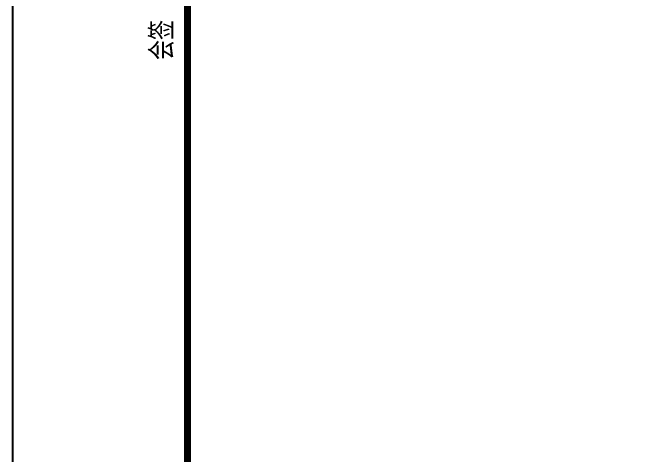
# Model space of a CAD drawing. Extents: x 56246 to 893198, y -950445 to -423535.
# Drawn here: x 249413 to 253998, y -475828 to -472661 of the extents above; entities that cross this region are included whole.
import ezdxf
from ezdxf.enums import TextEntityAlignment as Align

# ---------------------------------------------------------------- set-up
doc = ezdxf.new("R2010")
doc.units = 0
doc.header["$LTSCALE"] = 500
doc.layers.add('T-TK', color=157, linetype='Continuous')
doc.layers.add('照明平面标注层', color=111, linetype='Continuous')
doc.styles.add('TK2-TY', font='', dxfattribs={"width": 0.8})
doc.styles.get('TK2-TY').set_extended_font_data('NSimSun')

# ---------------------------------------------------------------- blocks, each defined once
blk = doc.blocks.new('A0-DWF')
at = {"layer": 'T-TK'}
for p, q in [((0, -84100), (0, 0)), ((118900, -84100), (118900, 0))]:
    blk.add_line(p, q, dxfattribs=at)
at = {"layer": 'T-TK', "const_width": 100}
for points in [[(2500, -83100), (117900, -83100), (117900, -1000), (2500, -1000)], [(10500, -83100), (2500, -83100), (2500, -21700), (10500, -21700)]]:
    blk.add_lwpolyline(points, close=True, dxfattribs=at)
at = {"layer": 'T-TK', "style": 'TK2-TY', "width": 0.7}
blk.add_text('会签', height=300, rotation=90, dxfattribs=at).set_placement((2125, -25402.5), align=Align.MIDDLE_CENTER)

msp = doc.modelspace()

# ---------------------------------------------------------------- block references
at = {"layer": '照明平面标注层', "xscale": 0.5, "yscale": 0.5, "zscale": 0.5}
for p in [(189963.4361, -460154.8059), (249413.4361, -460154.8059)]:
    msp.add_blockref('A0-DWF', p, dxfattribs=at)

doc.saveas('drawing.dxf')
